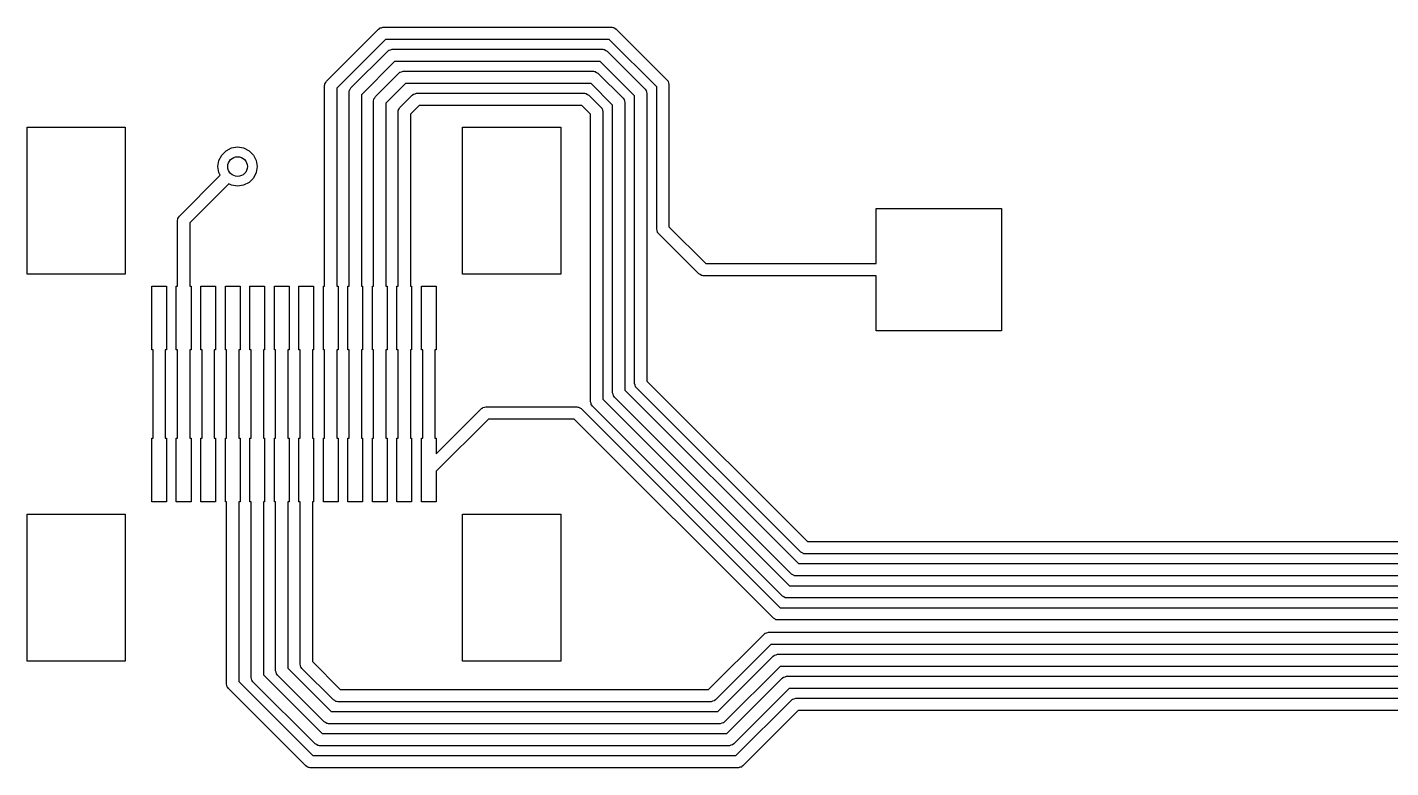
# Model space of a CAD drawing. Extents: x -27 to 355, y -108 to 35.
# Drawn here: x -20.91 to 6.89, y -48.04 to -32.93 of the extents above; entities that cross this region are included whole.
import ezdxf

# ---------------------------------------------------------------- set-up
doc = ezdxf.new("R2010")
doc.units = 0
doc.layers.add('BLACK', color=7, linetype='CONTINUOUS')

msp = doc.modelspace()

# ---------------------------------------------------------------- linework, layer by layer
at = {"layer": 'BLACK', "linetype": 'CONTINUOUS'}
for p, q in [((-14.8134, -34.0267), (-13.7497, -32.9631)), ((-13.7497, -32.9631), (-13.7319, -32.9497)), ((-13.7319, -32.9497), (-13.7289, -32.9463)), ((-13.7289, -32.9463), (-13.7262, -32.9455)), ((-13.7262, -32.9455), (-13.721, -32.9416)), ((-13.721, -32.9416), (-13.6909, -32.9351)), ((-13.6909, -32.9351), (-13.6614, -32.9264)), ((-13.6614, -32.9264), (-8.99221, -32.9264)), ((-8.99221, -32.9264), (-8.97018, -32.9296)), ((-8.97018, -32.9296), (-8.96558, -32.9293)), ((-8.96558, -32.9293), (-8.96311, -32.9307)), ((-8.96311, -32.9307), (-8.95671, -32.9316)), ((-8.95671, -32.9316), (-8.93084, -32.9483)), ((-8.93084, -32.9483), (-8.90382, -32.9631)), ((-8.90382, -32.9631), (-7.86353, -34.0033)), ((-13.6096, -33.1764), (-14.6, -34.1669)), ((-9.04398, -33.1764), (-13.6096, -33.1764)), ((-8.07692, -34.1435), (-9.04398, -33.1764)), ((-14.3134, -34.1624), (-13.5635, -33.4126)), ((-13.4234, -33.626), (-14.1, -34.3026)), ((-13.5635, -33.4126), (-13.5457, -33.3993)), ((-13.5457, -33.3993), (-13.5427, -33.3958)), ((-13.5427, -33.3958), (-13.54, -33.395)), ((-13.54, -33.395), (-13.5348, -33.3911)), ((-13.5348, -33.3911), (-13.5047, -33.3846)), ((-13.5047, -33.3846), (-13.4752, -33.376)), ((-13.4752, -33.376), (-9.17841, -33.376)), ((-9.23018, -33.626), (-13.4234, -33.626)), ((-8.52644, -34.3297), (-9.23018, -33.626)), ((-9.17841, -33.376), (-9.15637, -33.3792)), ((-9.15637, -33.3792), (-9.15178, -33.3788)), ((-9.15178, -33.3788), (-9.1493, -33.3802)), ((-9.1493, -33.3802), (-9.1429, -33.3811)), ((-9.1429, -33.3811), (-9.11704, -33.3978)), ((-9.11704, -33.3978), (-9.09002, -33.4126)), ((-9.09002, -33.4126), (-8.31305, -34.1895)), ((-13.8134, -34.3374), (-13.3381, -33.8621)), ((-13.3381, -33.8621), (-13.3202, -33.8488)), ((-13.3202, -33.8488), (-13.3172, -33.8453)), ((-13.3172, -33.8453), (-13.3145, -33.8445)), ((-13.3145, -33.8445), (-13.3093, -33.8406)), ((-13.3093, -33.8406), (-13.2792, -33.8341)), ((-13.2792, -33.8341), (-13.2497, -33.8255)), ((-13.2497, -33.8255), (-9.3646, -33.8255)), ((-9.3646, -33.8255), (-9.34257, -33.8287)), ((-9.34257, -33.8287), (-9.33797, -33.8283)), ((-9.33797, -33.8283), (-9.3355, -33.8297)), ((-9.3355, -33.8297), (-9.3291, -33.8306)), ((-9.3291, -33.8306), (-9.30323, -33.8473)), ((-9.30323, -33.8473), (-9.27621, -33.8621)), ((-9.27621, -33.8621), (-8.76257, -34.3757)), ((-14.85, -34.1151), (-14.8468, -34.0931)), ((-14.85, -38.2133), (-14.85, -34.1151)), ((-14.8471, -34.0885), (-14.8458, -34.086)), ((-14.8468, -34.0931), (-14.8471, -34.0885)), ((-14.8458, -34.086), (-14.8449, -34.0796)), ((-14.8449, -34.0796), (-14.8282, -34.0537)), ((-14.8282, -34.0537), (-14.8134, -34.0267)), ((-14.6, -34.1669), (-14.6, -38.2133)), ((-14.3449, -34.2153), (-14.3282, -34.1894)), ((-14.3282, -34.1894), (-14.3134, -34.1624)), ((-13.1979, -34.0755), (-13.6, -34.4776)), ((-9.41638, -34.0755), (-13.1979, -34.0755)), ((-8.97596, -34.5159), (-9.41638, -34.0755)), ((-8.31305, -34.1895), (-8.29973, -34.2074)), ((-8.07692, -37.0489), (-8.07692, -34.1435)), ((-7.86353, -34.0033), (-7.85021, -34.0212)), ((-7.85021, -34.0212), (-7.84673, -34.0242)), ((-7.84673, -34.0242), (-7.84594, -34.0269)), ((-7.84594, -34.0269), (-7.84207, -34.0321)), ((-7.84207, -34.0321), (-7.83559, -34.0622)), ((-7.83559, -34.0622), (-7.82692, -34.0917)), ((-7.82692, -34.0917), (-7.82692, -36.9971)), ((-14.35, -34.2508), (-14.3468, -34.2288)), ((-14.35, -38.2133), (-14.35, -34.2508)), ((-14.3471, -34.2242), (-14.3458, -34.2217)), ((-14.3468, -34.2288), (-14.3471, -34.2242)), ((-14.3458, -34.2217), (-14.3449, -34.2153)), ((-14.1, -34.3026), (-14.1, -38.2133)), ((-13.85, -34.4258), (-13.8468, -34.4038)), ((-13.85, -38.2133), (-13.85, -34.4258)), ((-13.8471, -34.3992), (-13.8458, -34.3967)), ((-13.8468, -34.4038), (-13.8471, -34.3992)), ((-13.8458, -34.3967), (-13.8449, -34.3903)), ((-13.8449, -34.3903), (-13.8282, -34.3644)), ((-13.8282, -34.3644), (-13.8134, -34.3374)), ((-13.6, -34.4776), (-13.6, -38.2133)), ((-13.3134, -34.5624), (-13.0626, -34.3116)), ((-13.0626, -34.3116), (-13.0448, -34.2983)), ((-13.0448, -34.2983), (-13.0417, -34.2948)), ((-13.0417, -34.2948), (-13.039, -34.294)), ((-13.039, -34.294), (-13.0338, -34.2901)), ((-13.0338, -34.2901), (-13.0037, -34.2837)), ((-13.0037, -34.2837), (-12.9742, -34.275)), ((-12.9742, -34.275), (-9.5508, -34.275)), ((-9.5508, -34.275), (-9.52877, -34.2782)), ((-9.52877, -34.2782), (-9.52417, -34.2779)), ((-9.52417, -34.2779), (-9.5217, -34.2792)), ((-9.5217, -34.2792), (-9.5153, -34.2801)), ((-9.5153, -34.2801), (-9.48943, -34.2968)), ((-9.48943, -34.2968), (-9.46241, -34.3116)), ((-9.46241, -34.3116), (-9.21209, -34.5619)), ((-8.76257, -34.3757), (-8.74925, -34.3936)), ((-8.74925, -34.3936), (-8.74577, -34.3966)), ((-8.74577, -34.3966), (-8.74498, -34.3993)), ((-8.74498, -34.3993), (-8.74111, -34.4045)), ((-8.74111, -34.4045), (-8.73463, -34.4346)), ((-8.73463, -34.4346), (-8.72596, -34.4641)), ((-8.72596, -34.4641), (-8.72596, -40.3338)), ((-8.52644, -40.1994), (-8.52644, -34.3297)), ((-8.29973, -34.2074), (-8.29625, -34.2104)), ((-8.29625, -34.2104), (-8.29546, -34.2131)), ((-8.29546, -34.2131), (-8.29159, -34.2183)), ((-8.29159, -34.2183), (-8.28511, -34.2484)), ((-8.28511, -34.2484), (-8.27644, -34.2779)), ((-8.27644, -34.2779), (-8.27644, -40.1476)), ((-13.35, -34.6508), (-13.3468, -34.6288)), ((-13.35, -38.2133), (-13.35, -34.6508)), ((-13.3471, -34.6242), (-13.3458, -34.6217)), ((-13.3468, -34.6288), (-13.3471, -34.6242)), ((-13.3458, -34.6217), (-13.3449, -34.6153)), ((-13.3449, -34.6153), (-13.3282, -34.5894)), ((-13.3282, -34.5894), (-13.3134, -34.5624)), ((-12.9224, -34.525), (-13.1, -34.7026)), ((-13.1, -34.7026), (-13.1, -38.2133)), ((-9.60258, -34.525), (-12.9224, -34.525)), ((-9.42548, -34.7021), (-9.60258, -34.525)), ((-9.42548, -40.5718), (-9.42548, -34.7021)), ((-9.21209, -34.5619), (-9.19877, -34.5798)), ((-9.19877, -34.5798), (-9.19529, -34.5828)), ((-9.19529, -34.5828), (-9.1945, -34.5855)), ((-9.1945, -34.5855), (-9.19063, -34.5907)), ((-9.19063, -34.5907), (-9.18415, -34.6208)), ((-9.18415, -34.6208), (-9.17548, -34.6503)), ((-9.17548, -34.6503), (-9.17548, -40.52)), ((-8.97596, -40.3856), (-8.97596, -34.5159)), ((-20.915, -37.9633), (-20.915, -34.9633)), ((-20.915, -34.9633), (-18.915, -34.9633)), ((-18.915, -34.9633), (-18.915, -37.9633)), ((-12.035, -37.9633), (-12.035, -34.9633)), ((-12.035, -34.9633), (-10.035, -34.9633)), ((-10.035, -34.9633), (-10.035, -37.9633)), ((-17.0066, -35.6463), (-16.9498, -35.5348)), ((-16.9498, -35.5348), (-16.8613, -35.4463)), ((-16.8613, -35.4463), (-16.7498, -35.3895)), ((-16.7498, -35.3895), (-16.6262, -35.3699)), ((-16.6262, -35.3699), (-16.5026, -35.3895)), ((-16.5026, -35.3895), (-16.3911, -35.4463)), ((-16.3911, -35.4463), (-16.3026, -35.5348)), ((-16.3026, -35.5348), (-16.2457, -35.6463)), ((-17.0262, -35.7699), (-17.0066, -35.6463)), ((-17.0066, -35.8935), (-17.0262, -35.7699)), ((-16.2457, -35.6463), (-16.2262, -35.7699)), ((-16.2262, -35.7699), (-16.2457, -35.8935)), ((-17.8134, -36.7804), (-16.9796, -35.9466)), ((-16.8028, -36.1233), (-17.6, -36.9205)), ((-16.9796, -35.9466), (-17.0066, -35.8935)), ((-16.7498, -36.1504), (-16.8028, -36.1233)), ((-16.6262, -36.1699), (-16.7498, -36.1504)), ((-16.5026, -36.1504), (-16.6262, -36.1699)), ((-16.3911, -36.0935), (-16.5026, -36.1504)), ((-16.3026, -36.005), (-16.3911, -36.0935)), ((-16.2457, -35.8935), (-16.3026, -36.005)), ((-3.5975, -37.7483), (-3.5975, -36.6233)), ((-3.5975, -36.6233), (-1.0475, -36.6233)), ((-1.0475, -36.6233), (-1.0475, -39.1233)), ((-17.85, -36.8688), (-17.8468, -36.8467)), ((-17.85, -38.2133), (-17.85, -36.8688)), ((-17.8471, -36.8421), (-17.8458, -36.8397)), ((-17.8468, -36.8467), (-17.8471, -36.8421)), ((-17.8458, -36.8397), (-17.8449, -36.8333)), ((-17.8449, -36.8333), (-17.8282, -36.8074)), ((-17.8282, -36.8074), (-17.8134, -36.7804)), ((-17.6, -36.9205), (-17.6, -38.2133)), ((-8.06825, -37.0784), (-8.07692, -37.0489)), ((-8.06177, -37.1085), (-8.06825, -37.0784)), ((-8.0579, -37.1137), (-8.06177, -37.1085)), ((-8.05711, -37.1164), (-8.0579, -37.1137)), ((-8.05363, -37.1194), (-8.05711, -37.1164)), ((-8.04031, -37.1373), (-8.05363, -37.1194)), ((-7.21589, -37.9617), (-8.04031, -37.1373)), ((-7.82692, -36.9971), (-7.07572, -37.7483)), ((-7.07572, -37.7483), (-3.5975, -37.7483)), ((-18.915, -37.9633), (-20.915, -37.9633)), ((-10.035, -37.9633), (-12.035, -37.9633)), ((-7.18887, -37.9765), (-7.21589, -37.9617)), ((-7.163, -37.9932), (-7.18887, -37.9765)), ((-7.1566, -37.9941), (-7.163, -37.9932)), ((-7.15413, -37.9954), (-7.1566, -37.9941)), ((-7.14953, -37.9951), (-7.15413, -37.9954)), ((-7.1275, -37.9983), (-7.14953, -37.9951)), ((-3.5975, -37.9983), (-7.1275, -37.9983)), ((-3.5975, -39.1233), (-3.5975, -37.9983)), ((-18.375, -39.5133), (-18.375, -38.2133)), ((-18.375, -38.2133), (-18.075, -38.2133)), ((-18.075, -38.2133), (-18.075, -39.5133)), ((-17.875, -39.5133), (-17.875, -38.2133)), ((-17.875, -38.2133), (-17.85, -38.2133)), ((-17.6, -38.2133), (-17.575, -38.2133)), ((-17.575, -38.2133), (-17.575, -39.5133)), ((-17.375, -39.5133), (-17.375, -38.2133)), ((-17.375, -38.2133), (-17.075, -38.2133)), ((-17.075, -38.2133), (-17.075, -39.5133)), ((-16.875, -39.5133), (-16.875, -38.2133)), ((-16.875, -38.2133), (-16.575, -38.2133)), ((-16.575, -38.2133), (-16.575, -39.5133)), ((-16.375, -39.5133), (-16.375, -38.2133)), ((-16.375, -38.2133), (-16.075, -38.2133)), ((-16.075, -38.2133), (-16.075, -39.5133)), ((-15.875, -39.5133), (-15.875, -38.2133)), ((-15.875, -38.2133), (-15.575, -38.2133)), ((-15.575, -38.2133), (-15.575, -39.5133)), ((-15.375, -39.5133), (-15.375, -38.2133)), ((-15.375, -38.2133), (-15.075, -38.2133)), ((-15.075, -38.2133), (-15.075, -39.5133)), ((-14.875, -39.5133), (-14.875, -38.2133)), ((-14.875, -38.2133), (-14.85, -38.2133)), ((-14.6, -38.2133), (-14.575, -38.2133)), ((-14.575, -38.2133), (-14.575, -39.5133)), ((-14.375, -39.5133), (-14.375, -38.2133)), ((-14.375, -38.2133), (-14.35, -38.2133)), ((-14.1, -38.2133), (-14.075, -38.2133)), ((-14.075, -38.2133), (-14.075, -39.5133)), ((-13.875, -39.5133), (-13.875, -38.2133)), ((-13.875, -38.2133), (-13.85, -38.2133)), ((-13.6, -38.2133), (-13.575, -38.2133)), ((-13.575, -38.2133), (-13.575, -39.5133)), ((-13.375, -39.5133), (-13.375, -38.2133)), ((-13.375, -38.2133), (-13.35, -38.2133)), ((-13.1, -38.2133), (-13.075, -38.2133)), ((-13.075, -38.2133), (-13.075, -39.5133)), ((-12.875, -39.5133), (-12.875, -38.2133)), ((-12.875, -38.2133), (-12.575, -38.2133)), ((-12.575, -38.2133), (-12.575, -39.5133)), ((-1.0475, -39.1233), (-3.5975, -39.1233)), ((-18.35, -39.5133), (-18.375, -39.5133)), ((-18.35, -41.3133), (-18.35, -39.5133)), ((-18.075, -39.5133), (-18.1, -39.5133)), ((-18.1, -39.5133), (-18.1, -41.3133)), ((-17.85, -39.5133), (-17.875, -39.5133)), ((-17.85, -41.3133), (-17.85, -39.5133)), ((-17.575, -39.5133), (-17.6, -39.5133)), ((-17.6, -39.5133), (-17.6, -41.3133)), ((-17.35, -39.5133), (-17.375, -39.5133)), ((-17.35, -41.3133), (-17.35, -39.5133)), ((-17.075, -39.5133), (-17.1, -39.5133)), ((-17.1, -39.5133), (-17.1, -41.3133)), ((-16.85, -39.5133), (-16.875, -39.5133)), ((-16.85, -41.3133), (-16.85, -39.5133)), ((-16.575, -39.5133), (-16.6, -39.5133)), ((-16.6, -39.5133), (-16.6, -41.3133)), ((-16.35, -39.5133), (-16.375, -39.5133)), ((-16.35, -41.3133), (-16.35, -39.5133)), ((-16.075, -39.5133), (-16.1, -39.5133)), ((-16.1, -39.5133), (-16.1, -41.3133)), ((-15.85, -39.5133), (-15.875, -39.5133)), ((-15.85, -41.3133), (-15.85, -39.5133)), ((-15.575, -39.5133), (-15.6, -39.5133)), ((-15.6, -39.5133), (-15.6, -41.3133)), ((-15.35, -39.5133), (-15.375, -39.5133)), ((-15.35, -41.3133), (-15.35, -39.5133)), ((-15.075, -39.5133), (-15.1, -39.5133)), ((-15.1, -39.5133), (-15.1, -41.3133)), ((-14.85, -39.5133), (-14.875, -39.5133)), ((-14.85, -41.3133), (-14.85, -39.5133)), ((-14.575, -39.5133), (-14.6, -39.5133)), ((-14.6, -39.5133), (-14.6, -41.3133)), ((-14.35, -39.5133), (-14.375, -39.5133)), ((-14.35, -41.3133), (-14.35, -39.5133)), ((-14.075, -39.5133), (-14.1, -39.5133)), ((-14.1, -39.5133), (-14.1, -41.3133)), ((-13.85, -39.5133), (-13.875, -39.5133)), ((-13.85, -41.3133), (-13.85, -39.5133)), ((-13.575, -39.5133), (-13.6, -39.5133)), ((-13.6, -39.5133), (-13.6, -41.3133)), ((-13.35, -39.5133), (-13.375, -39.5133)), ((-13.35, -41.3133), (-13.35, -39.5133)), ((-13.075, -39.5133), (-13.1, -39.5133)), ((-13.1, -39.5133), (-13.1, -41.3133)), ((-12.85, -39.5133), (-12.875, -39.5133)), ((-12.85, -41.3133), (-12.85, -39.5133)), ((-12.575, -39.5133), (-12.6, -39.5133)), ((-12.6, -39.5133), (-12.6, -41.3133)), ((-8.51777, -40.2289), (-8.52644, -40.1994)), ((-8.51129, -40.259), (-8.51777, -40.2289)), ((-8.50742, -40.2642), (-8.51129, -40.259)), ((-8.50663, -40.2669), (-8.50742, -40.2642)), ((-8.50315, -40.2699), (-8.50663, -40.2669)), ((-8.48983, -40.2877), (-8.50315, -40.2699)), ((-5.13839, -43.6392), (-8.48983, -40.2877)), ((-8.27644, -40.1476), (-4.99822, -43.4258)), ((-9.41681, -40.6013), (-9.42548, -40.5718)), ((-9.41033, -40.6314), (-9.41681, -40.6013)), ((-9.17548, -40.52), (-5.37062, -44.3248)), ((-8.96729, -40.4151), (-8.97596, -40.3856)), ((-8.96081, -40.4452), (-8.96729, -40.4151)), ((-8.95694, -40.4504), (-8.96081, -40.4452)), ((-8.95615, -40.4531), (-8.95694, -40.4504)), ((-8.95267, -40.4561), (-8.95615, -40.4531)), ((-8.93935, -40.4739), (-8.95267, -40.4561)), ((-5.32459, -44.0887), (-8.93935, -40.4739)), ((-8.72596, -40.3338), (-5.18442, -43.8753)), ((-12.575, -41.6365), (-11.6501, -40.7116)), ((-11.6501, -40.7116), (-11.6323, -40.6983)), ((-11.6323, -40.6983), (-11.6292, -40.6948)), ((-11.6292, -40.6948), (-11.6265, -40.694)), ((-11.6265, -40.694), (-11.6213, -40.6901)), ((-11.6213, -40.6901), (-11.5912, -40.6837)), ((-11.5912, -40.6837), (-11.5617, -40.675)), ((-11.5617, -40.675), (-9.70795, -40.675)), ((-9.70795, -40.675), (-9.68592, -40.6782)), ((-9.68592, -40.6782), (-9.68132, -40.6779)), ((-9.68132, -40.6779), (-9.67885, -40.6792)), ((-9.67885, -40.6792), (-9.67245, -40.6801)), ((-9.67245, -40.6801), (-9.64659, -40.6968)), ((-9.64659, -40.6968), (-9.61957, -40.7116)), ((-9.61957, -40.7116), (-5.55682, -44.7744)), ((-9.40646, -40.6366), (-9.41033, -40.6314)), ((-9.40567, -40.6393), (-9.40646, -40.6366)), ((-9.40219, -40.6423), (-9.40567, -40.6393)), ((-9.38887, -40.6601), (-9.40219, -40.6423)), ((-5.51078, -44.5382), (-9.38887, -40.6601)), ((-11.5099, -40.925), (-12.575, -41.9901)), ((-9.75973, -40.925), (-11.5099, -40.925)), ((-5.69698, -44.9877), (-9.75973, -40.925)), ((-18.375, -42.6133), (-18.375, -41.3133)), ((-18.375, -41.3133), (-18.35, -41.3133)), ((-18.1, -41.3133), (-18.075, -41.3133)), ((-18.075, -41.3133), (-18.075, -42.6133)), ((-17.875, -42.6133), (-17.875, -41.3133)), ((-17.875, -41.3133), (-17.85, -41.3133)), ((-17.6, -41.3133), (-17.575, -41.3133)), ((-17.575, -41.3133), (-17.575, -42.6133)), ((-17.375, -42.6133), (-17.375, -41.3133)), ((-17.375, -41.3133), (-17.35, -41.3133)), ((-17.1, -41.3133), (-17.075, -41.3133)), ((-17.075, -41.3133), (-17.075, -42.6133)), ((-16.875, -42.6133), (-16.875, -41.3133)), ((-16.875, -41.3133), (-16.85, -41.3133)), ((-16.6, -41.3133), (-16.575, -41.3133)), ((-16.575, -41.3133), (-16.575, -42.6133)), ((-16.375, -42.6133), (-16.375, -41.3133)), ((-16.375, -41.3133), (-16.35, -41.3133)), ((-16.1, -41.3133), (-16.075, -41.3133)), ((-16.075, -41.3133), (-16.075, -42.6133)), ((-15.875, -42.6133), (-15.875, -41.3133)), ((-15.875, -41.3133), (-15.85, -41.3133)), ((-15.6, -41.3133), (-15.575, -41.3133)), ((-15.575, -41.3133), (-15.575, -42.6133)), ((-15.375, -42.6133), (-15.375, -41.3133)), ((-15.375, -41.3133), (-15.35, -41.3133)), ((-15.1, -41.3133), (-15.075, -41.3133)), ((-15.075, -41.3133), (-15.075, -42.6133)), ((-14.875, -42.6133), (-14.875, -41.3133)), ((-14.875, -41.3133), (-14.85, -41.3133)), ((-14.6, -41.3133), (-14.575, -41.3133)), ((-14.575, -41.3133), (-14.575, -42.6133)), ((-14.375, -42.6133), (-14.375, -41.3133)), ((-14.375, -41.3133), (-14.35, -41.3133)), ((-14.1, -41.3133), (-14.075, -41.3133)), ((-14.075, -41.3133), (-14.075, -42.6133)), ((-13.875, -42.6133), (-13.875, -41.3133)), ((-13.875, -41.3133), (-13.85, -41.3133)), ((-13.6, -41.3133), (-13.575, -41.3133)), ((-13.575, -41.3133), (-13.575, -42.6133)), ((-13.375, -42.6133), (-13.375, -41.3133)), ((-13.375, -41.3133), (-13.35, -41.3133)), ((-13.1, -41.3133), (-13.075, -41.3133)), ((-13.075, -41.3133), (-13.075, -42.6133)), ((-12.875, -42.6133), (-12.875, -41.3133)), ((-12.875, -41.3133), (-12.85, -41.3133)), ((-12.6, -41.3133), (-12.575, -41.3133)), ((-12.575, -41.3133), (-12.575, -41.6365)), ((-12.575, -41.9901), (-12.575, -42.6133)), ((-18.075, -42.6133), (-18.375, -42.6133)), ((-17.575, -42.6133), (-17.875, -42.6133)), ((-17.075, -42.6133), (-17.375, -42.6133)), ((-16.85, -42.6133), (-16.875, -42.6133)), ((-16.85, -46.333), (-16.85, -42.6133)), ((-16.575, -42.6133), (-16.6, -42.6133)), ((-16.6, -42.6133), (-16.6, -46.2812)), ((-16.35, -42.6133), (-16.375, -42.6133)), ((-16.35, -46.1972), (-16.35, -42.6133)), ((-16.075, -42.6133), (-16.1, -42.6133)), ((-16.1, -42.6133), (-16.1, -46.1455)), ((-15.85, -42.6133), (-15.875, -42.6133)), ((-15.85, -46.0615), (-15.85, -42.6133)), ((-15.575, -42.6133), (-15.6, -42.6133)), ((-15.6, -42.6133), (-15.6, -46.0097)), ((-15.35, -42.6133), (-15.375, -42.6133)), ((-15.35, -45.9258), (-15.35, -42.6133)), ((-15.075, -42.6133), (-15.1, -42.6133)), ((-15.1, -42.6133), (-15.1, -45.874)), ((-14.575, -42.6133), (-14.875, -42.6133)), ((-14.075, -42.6133), (-14.375, -42.6133)), ((-13.575, -42.6133), (-13.875, -42.6133)), ((-13.075, -42.6133), (-13.375, -42.6133)), ((-12.575, -42.6133), (-12.875, -42.6133)), ((-20.915, -45.8633), (-20.915, -42.8633)), ((-20.915, -42.8633), (-18.915, -42.8633)), ((-18.915, -42.8633), (-18.915, -45.8633)), ((-12.035, -45.8633), (-12.035, -42.8633)), ((-12.035, -42.8633), (-10.035, -42.8633)), ((-10.035, -42.8633), (-10.035, -45.8633)), ((-5.11137, -43.654), (-5.13839, -43.6392)), ((-5.0855, -43.6707), (-5.11137, -43.654)), ((-4.99822, -43.4258), (19.7982, -43.4258)), ((-5.18442, -43.8753), (38.7987, -43.8753)), ((-5.0791, -43.6716), (-5.0855, -43.6707)), ((-5.07663, -43.6729), (-5.0791, -43.6716)), ((-5.07203, -43.6726), (-5.07663, -43.6729)), ((-5.05, -43.6758), (-5.07203, -43.6726)), ((19.85, -43.6758), (-5.05, -43.6758)), ((-5.29757, -44.1035), (-5.32459, -44.0887)), ((-5.2717, -44.1202), (-5.29757, -44.1035)), ((-5.2653, -44.1211), (-5.2717, -44.1202)), ((-5.26283, -44.1225), (-5.2653, -44.1211)), ((-5.25823, -44.1221), (-5.26283, -44.1225)), ((-5.2362, -44.1253), (-5.25823, -44.1221)), ((38.8505, -44.1253), (-5.2362, -44.1253)), ((-5.37062, -44.3248), (57.0992, -44.3248)), ((-5.48376, -44.553), (-5.51078, -44.5382)), ((-5.4579, -44.5697), (-5.48376, -44.553)), ((-5.4515, -44.5706), (-5.4579, -44.5697)), ((-5.44902, -44.572), (-5.4515, -44.5706)), ((-5.44443, -44.5716), (-5.44902, -44.572)), ((-5.4224, -44.5748), (-5.44443, -44.5716)), ((57.151, -44.5748), (-5.4224, -44.5748)), ((-5.66996, -45.0025), (-5.69698, -44.9877)), ((-5.6441, -45.0192), (-5.66996, -45.0025)), ((-5.6377, -45.0201), (-5.6441, -45.0192)), ((-5.63522, -45.0215), (-5.6377, -45.0201)), ((-5.63062, -45.0212), (-5.63522, -45.0215)), ((-5.60859, -45.0244), (-5.63062, -45.0212)), ((76.4795, -45.0244), (-5.60859, -45.0244)), ((-5.55682, -44.7744), (76.4277, -44.7744)), ((-7.01879, -46.4428), (-5.88839, -45.3124)), ((-5.88839, -45.3124), (-5.87055, -45.2991)), ((-5.87055, -45.2991), (-5.86753, -45.2956)), ((-5.86753, -45.2956), (-5.86483, -45.2948)), ((-5.86483, -45.2948), (-5.85964, -45.2909)), ((-5.85964, -45.2909), (-5.82955, -45.2845)), ((-5.82955, -45.2845), (-5.8, -45.2758)), ((-5.8, -45.2758), (94.8982, -45.2758)), ((-5.74822, -45.5258), (-6.87862, -46.6562)), ((94.95, -45.5258), (-5.74822, -45.5258)), ((-18.915, -45.8633), (-20.915, -45.8633)), ((-15.1, -45.874), (-14.5312, -46.4428)), ((-10.035, -45.8633), (-12.035, -45.8633)), ((-6.83259, -46.8923), (-5.70219, -45.7619)), ((-5.70219, -45.7619), (-5.68435, -45.7486)), ((-5.68435, -45.7486), (-5.68133, -45.7451)), ((-5.68133, -45.7451), (-5.67863, -45.7443)), ((-5.67863, -45.7443), (-5.67345, -45.7405)), ((-5.67345, -45.7405), (-5.64335, -45.734)), ((-5.64335, -45.734), (-5.6138, -45.7253)), ((-5.6138, -45.7253), (112.999, -45.7253)), ((-16.1, -46.1455), (-14.9036, -47.3419)), ((-15.8413, -46.0911), (-15.85, -46.0615)), ((-15.8349, -46.1212), (-15.8413, -46.0911)), ((-15.831, -46.1263), (-15.8349, -46.1212)), ((-15.8302, -46.129), (-15.831, -46.1263)), ((-15.8267, -46.1321), (-15.8302, -46.129)), ((-15.8134, -46.1499), (-15.8267, -46.1321)), ((-14.8576, -47.1057), (-15.8134, -46.1499)), ((-15.6, -46.0097), (-14.7174, -46.8923)), ((-15.3413, -45.9553), (-15.35, -45.9258)), ((-15.3349, -45.9854), (-15.3413, -45.9553)), ((-15.331, -45.9906), (-15.3349, -45.9854)), ((-15.3302, -45.9933), (-15.331, -45.9906)), ((-15.3267, -45.9964), (-15.3302, -45.9933)), ((-15.3134, -46.0142), (-15.3267, -45.9964)), ((-14.6714, -46.6562), (-15.3134, -46.0142)), ((-5.56202, -45.9753), (-6.69243, -47.1057)), ((113.05, -45.9753), (-5.56202, -45.9753)), ((-16.8413, -46.3625), (-16.85, -46.333)), ((-16.8349, -46.3926), (-16.8413, -46.3625)), ((-16.831, -46.3978), (-16.8349, -46.3926)), ((-16.8302, -46.4005), (-16.831, -46.3978)), ((-16.8267, -46.4035), (-16.8302, -46.4005)), ((-16.8134, -46.4213), (-16.8267, -46.4035)), ((-15.23, -48.0048), (-16.8134, -46.4213)), ((-16.6, -46.2812), (-15.0898, -47.7914)), ((-16.3413, -46.2268), (-16.35, -46.1972)), ((-16.3349, -46.2569), (-16.3413, -46.2268)), ((-16.331, -46.2621), (-16.3349, -46.2569)), ((-16.3302, -46.2648), (-16.331, -46.2621)), ((-16.3267, -46.2678), (-16.3302, -46.2648)), ((-16.3134, -46.2856), (-16.3267, -46.2678)), ((-15.0438, -47.5552), (-16.3134, -46.2856)), ((-6.64639, -47.3419), (-5.51599, -46.2115)), ((-5.37583, -46.4248), (-6.50623, -47.5552)), ((-5.51599, -46.2115), (-5.49815, -46.1981)), ((-5.49815, -46.1981), (-5.49513, -46.1947)), ((-5.49513, -46.1947), (-5.49243, -46.1939)), ((-5.49243, -46.1939), (-5.48725, -46.19)), ((-5.48725, -46.19), (-5.45715, -46.1835)), ((-5.45715, -46.1835), (-5.4276, -46.1748)), ((-5.4276, -46.1748), (131.999, -46.1748)), ((132.051, -46.4248), (-5.37583, -46.4248)), ((-14.6444, -46.671), (-14.6714, -46.6562)), ((-14.6185, -46.6877), (-14.6444, -46.671)), ((-14.6121, -46.6886), (-14.6185, -46.6877)), ((-14.6096, -46.6899), (-14.6121, -46.6886)), ((-14.605, -46.6896), (-14.6096, -46.6899)), ((-14.583, -46.6928), (-14.605, -46.6896)), ((-6.96701, -46.6928), (-14.583, -46.6928)), ((-14.5312, -46.4428), (-7.01879, -46.4428)), ((-6.93746, -46.6841), (-6.96701, -46.6928)), ((-6.90737, -46.6777), (-6.93746, -46.6841)), ((-6.90218, -46.6738), (-6.90737, -46.6777)), ((-6.89948, -46.673), (-6.90218, -46.6738)), ((-6.89646, -46.6695), (-6.89948, -46.673)), ((-6.87862, -46.6562), (-6.89646, -46.6695)), ((-6.46019, -47.7914), (-5.32979, -46.661)), ((-5.32979, -46.661), (-5.31196, -46.6477)), ((-5.31196, -46.6477), (-5.30894, -46.6442)), ((-5.30894, -46.6442), (-5.30623, -46.6434)), ((-5.30623, -46.6434), (-5.30105, -46.6395)), ((-5.30105, -46.6395), (-5.27095, -46.633)), ((-5.27095, -46.633), (-5.24141, -46.6244)), ((-5.24141, -46.6244), (150.4, -46.6244)), ((-14.7174, -46.8923), (-6.83259, -46.8923)), ((-5.18963, -46.8744), (-6.32003, -48.0048)), ((150.451, -46.8744), (-5.18963, -46.8744)), ((-14.8306, -47.1205), (-14.8576, -47.1057)), ((-14.8047, -47.1372), (-14.8306, -47.1205)), ((-14.7983, -47.1381), (-14.8047, -47.1372)), ((-14.7958, -47.1395), (-14.7983, -47.1381)), ((-14.7912, -47.1391), (-14.7958, -47.1395)), ((-14.7692, -47.1423), (-14.7912, -47.1391)), ((-6.78081, -47.1423), (-14.7692, -47.1423)), ((-6.75127, -47.1337), (-6.78081, -47.1423)), ((-6.72117, -47.1272), (-6.75127, -47.1337)), ((-6.71599, -47.1233), (-6.72117, -47.1272)), ((-6.71328, -47.1225), (-6.71599, -47.1233)), ((-6.71026, -47.119), (-6.71328, -47.1225)), ((-6.69243, -47.1057), (-6.71026, -47.119)), ((-14.9036, -47.3419), (-6.64639, -47.3419)), ((-15.0898, -47.7914), (-6.46019, -47.7914)), ((-15.0168, -47.57), (-15.0438, -47.5552)), ((-14.9909, -47.5867), (-15.0168, -47.57)), ((-14.9845, -47.5876), (-14.9909, -47.5867)), ((-14.982, -47.589), (-14.9845, -47.5876)), ((-14.9774, -47.5887), (-14.982, -47.589)), ((-14.9554, -47.5919), (-14.9774, -47.5887)), ((-6.59462, -47.5919), (-14.9554, -47.5919)), ((-6.56507, -47.5832), (-6.59462, -47.5919)), ((-6.53497, -47.5767), (-6.56507, -47.5832)), ((-6.52979, -47.5728), (-6.53497, -47.5767)), ((-6.52709, -47.572), (-6.52979, -47.5728)), ((-6.52406, -47.5686), (-6.52709, -47.572)), ((-6.50623, -47.5552), (-6.52406, -47.5686)), ((-15.2029, -48.0195), (-15.23, -48.0048)), ((-15.1771, -48.0362), (-15.2029, -48.0195)), ((-15.1707, -48.0371), (-15.1771, -48.0362)), ((-15.1682, -48.0385), (-15.1707, -48.0371)), ((-15.1636, -48.0382), (-15.1682, -48.0385)), ((-15.1416, -48.0414), (-15.1636, -48.0382)), ((-6.40842, -48.0414), (-15.1416, -48.0414)), ((-6.37887, -48.0327), (-6.40842, -48.0414)), ((-6.34877, -48.0262), (-6.37887, -48.0327)), ((-6.34359, -48.0224), (-6.34877, -48.0262)), ((-6.34089, -48.0216), (-6.34359, -48.0224)), ((-6.33787, -48.0181), (-6.34089, -48.0216)), ((-6.32003, -48.0048), (-6.33787, -48.0181))]:
    msp.add_line(p, q, dxfattribs=at)
at = {"layer": 'BLACK'}
msp.add_circle((-16.6262, -35.7699), 0.2, dxfattribs=at)

doc.saveas('drawing.dxf')
